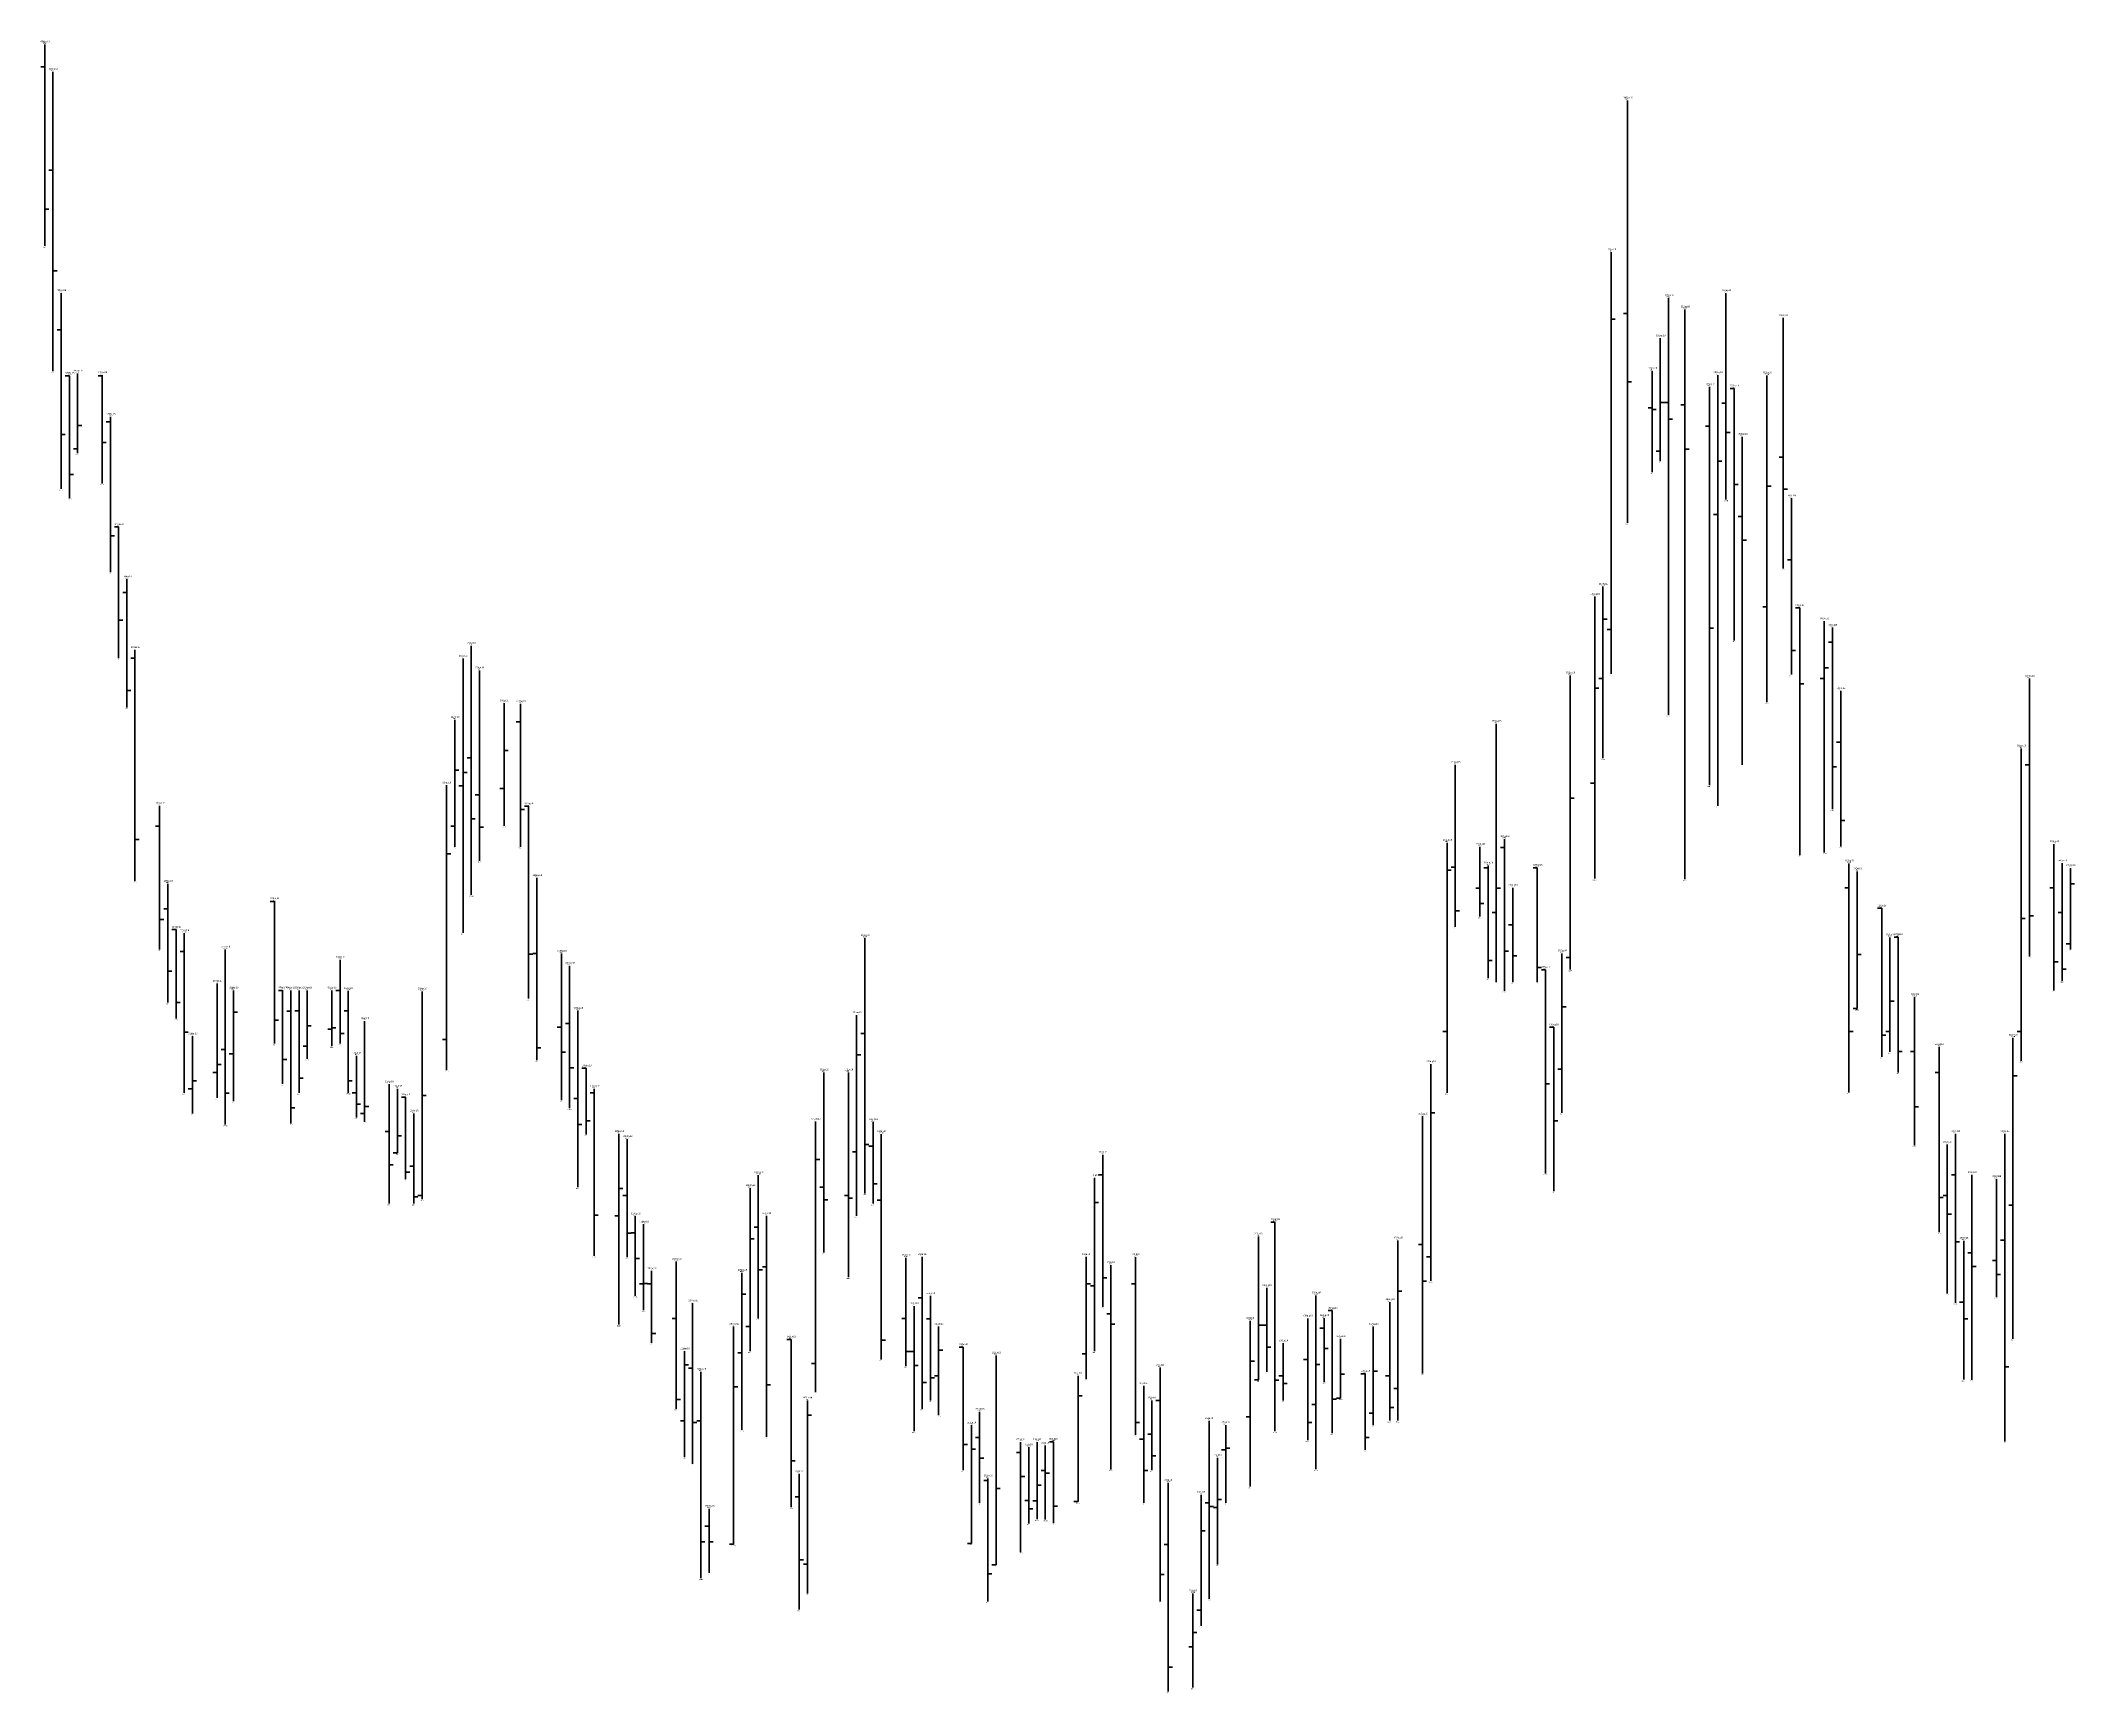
# Model space of a CAD drawing. Header units: inches. Extents: x 0 to 30000, y -20 to 2443.
# Drawn here: x 15990.5 to 16238.6, y 564.3 to 765.8 of the extents above; entities that cross this region are included whole.
import ezdxf

# ---------------------------------------------------------------- set-up
doc = ezdxf.new("R2010")
doc.units = ezdxf.units.IN
doc.header["$MEASUREMENT"] = 0
for name, color, linetype in [('DATE', 7, 'Continuous'), ('Graph', 7, 'Continuous'), ('Rate', 7, 'Continuous')]:
    doc.layers.add(name, color=color, linetype=linetype)
doc.styles.get("Standard").update_dxf_attribs({"font": 'arial.ttf'})

msp = doc.modelspace()

# ---------------------------------------------------------------- linework, layer by layer
at = {"layer": 'Graph', "color": 1, "lineweight": 35}
for p, q in [((15991, 765.325), (15991, 740.75)), ((15991, 762.575), (15990.5, 762.575)), ((15992, 762), (15992, 725.5)), ((16184, 758.5), (16184, 707)), ((15992, 750), (15991.5, 750)), ((15991, 745.25), (15991.5, 745.25)), ((15992, 737.725), (15992.5, 737.725)), ((15993, 735), (15993, 711.15)), ((16189, 734.4), (16189, 683.6)), ((16196, 735), (16196, 709.825)), ((16184, 732.5), (16183.5, 732.5)), ((16191, 733.025), (16191, 663.55)), ((16203, 731.975), (16203, 701.45)), ((15993, 730.525), (15992.5, 730.525)), ((15994, 724.925), (15993.5, 724.925)), ((15994, 724.925), (15994, 710.025)), ((15998, 724.9), (15997.5, 724.9)), ((15998, 725), (15998, 711.8)), ((16187, 725.5), (16187, 713.175)), ((16184, 724.2), (16184.5, 724.2)), ((16194, 723.575), (16194, 675)), ((16197, 723.375), (16196.5, 723.375)), ((16197, 723.375), (16197, 692.65)), ((15999, 719.925), (15999, 701)), ((16187, 721), (16186.5, 721)), ((16187, 720.8), (16187.5, 720.8)), ((16189, 721.675), (16188.5, 721.675)), ((16189, 719.625), (16189.5, 719.625)), ((16191, 721.4), (16190.5, 721.4)), ((16196, 721.6), (16195.5, 721.6)), ((15993, 717.775), (15993.5, 717.775)), ((15999, 719.3), (15998.5, 719.3)), ((16194, 718.8), (16193.5, 718.8)), ((16196, 718), (16196.5, 718)), ((16198, 717.5), (16198, 677.5)), ((15998, 716.8), (15998.5, 716.8)), ((16191, 715.975), (16191.5, 715.975)), ((16203, 715), (16202.5, 715)), ((15994, 712.875), (15994.5, 712.875)), ((16197, 711.675), (16197.5, 711.675)), ((16203, 711.1), (16203.5, 711.1)), ((16204, 710), (16204, 688.5)), ((16198, 707.75), (16197.5, 707.75)), ((15999, 705.4), (15999.5, 705.4)), ((16000, 706.5), (15999.5, 706.5)), ((16000, 706.5), (16000, 690.5)), ((16198, 704.9), (16198.5, 704.9)), ((16204, 702.5), (16203.5, 702.5)), ((16001, 700.125), (16001, 684.5)), ((16001, 698.5), (16000.5, 698.5)), ((16000, 695.125), (16000.5, 695.125)), ((16205, 696.625), (16204.5, 696.625)), ((16205, 696.625), (16205, 666.5)), ((16194, 694.175), (16194.5, 694.175)), ((16209, 692.45), (16208.5, 692.45)), ((16209, 694.225), (16209, 672.1)), ((16002, 690.5), (16001.5, 690.5)), ((16002, 691.5), (16002, 663.325)), ((16043, 692), (16043, 661.625)), ((16204, 691.45), (16204.5, 691.45)), ((16044, 689), (16044, 665.775)), ((16205, 687.375), (16205.5, 687.375)), ((16233, 688), (16233, 654.125)), ((16001, 686.55), (16001.5, 686.55)), ((16049, 684.925), (16049, 667.5)), ((16210, 686.5), (16210, 667.55)), ((16049, 682.75), (16048.5, 682.75)), ((16210, 680.275), (16209.5, 680.275)), ((16043, 678.35), (16042.5, 678.35)), ((16163, 677.5), (16163, 657.75)), ((16233, 677.5), (16232.5, 677.5)), ((16209, 677.25), (16209.5, 677.25)), ((16005, 672.5), (16005, 655)), ((16044, 673.85), (16043.5, 673.85)), ((16050, 672.45), (16049.5, 672.45)), ((16050, 672.45), (16050, 649)), ((16005, 670), (16004.5, 670)), ((16043, 670.925), (16043.5, 670.925)), ((16049, 672.05), (16049.5, 672.05)), ((16210, 670.7), (16210.5, 670.7)), ((16002, 668.4), (16002.5, 668.4)), ((16044, 669.875), (16044.5, 669.875)), ((16166, 667.5), (16166, 659)), ((16169, 668.45), (16169, 649.95)), ((16236, 667.825), (16236, 650)), ((16163, 665), (16162.5, 665)), ((16167, 664.95), (16166.5, 664.95)), ((16167, 665.225), (16167, 651.5)), ((16169, 667.4), (16168.5, 667.4)), ((16173, 664.95), (16172.5, 664.95)), ((16173, 664.95), (16173, 651)), ((16211, 665.475), (16211, 637.55)), ((16237, 665.5), (16237, 651.15)), ((16006, 663), (16006, 648.5)), ((16051, 663.7), (16051, 641.5)), ((16166, 662.475), (16165.5, 662.475)), ((16170, 662.5), (16170, 651)), ((16211, 662.5), (16210.5, 662.5)), ((16236, 662.5), (16235.5, 662.5)), ((16019, 660.85), (16018.5, 660.85)), ((16019, 660.875), (16019, 643.5)), ((16166, 660.6), (16166.5, 660.6)), ((16215, 660), (16214.5, 660)), ((16215, 660), (16215, 641.9)), ((16005, 658.65), (16005.5, 658.65)), ((16006, 659.95), (16005.5, 659.95)), ((16163, 659.675), (16163.5, 659.675)), ((16170, 658), (16169.5, 658)), ((16233, 659.075), (16233.5, 659.075)), ((16237, 659.5), (16236.5, 659.5)), ((16007, 657.4), (16006.5, 657.4)), ((16007, 657.4), (16007, 646.55)), ((16008, 656.975), (16008, 637.5)), ((16091, 656.375), (16091, 625.25)), ((16217, 656.5), (16216.5, 656.5)), ((16217, 656.5), (16217, 640)), ((16008, 654.75), (16007.5, 654.75)), ((16013, 654.975), (16013, 633.625)), ((16027, 653.725), (16027, 643.5)), ((16050, 654.4), (16050.5, 654.4)), ((16051, 654.5), (16050.5, 654.5)), ((16054, 654.475), (16054, 636.625)), ((16055, 653), (16055, 635.625)), ((16167, 653.625), (16167.5, 653.625)), ((16169, 654.775), (16169.5, 654.775)), ((16170, 654.2), (16170.5, 654.2)), ((16173, 652.775), (16173.5, 652.775)), ((16236, 653.475), (16236.5, 653.475)), ((16237, 652.575), (16237.5, 652.575)), ((16006, 652.35), (16006.5, 652.35)), ((16174, 652.5), (16173.5, 652.5)), ((16174, 652.5), (16174, 627.675)), ((16007, 648.5), (16007.5, 648.5)), ((16020, 650), (16019.5, 650)), ((16020, 650.025), (16020, 638.6)), ((16021, 650), (16021, 633.775)), ((16022, 650), (16022, 637.5)), ((16027, 649.975), (16026.5, 649.975)), ((16028, 649.925), (16028, 637.525)), ((16219, 649.175), (16219, 631.1)), ((16019, 646.375), (16019.5, 646.375)), ((16021, 647.45), (16020.5, 647.45)), ((16022, 647.5), (16021.5, 647.5)), ((16028, 647.5), (16027.5, 647.5)), ((16054, 645.5), (16053.5, 645.5)), ((16055, 645.975), (16054.5, 645.975)), ((16056, 647.525), (16056, 626)), ((16175, 645.5), (16174.5, 645.5)), ((16175, 645.5), (16175, 625.5)), ((16008, 644.9), (16008.5, 644.9)), ((16013, 642.775), (16012.5, 642.775)), ((16027, 644.725), (16027.5, 644.725)), ((16051, 643), (16051.5, 643)), ((16091, 644.75), (16090.5, 644.75)), ((16211, 645), (16211.5, 645)), ((16215, 644.525), (16215.5, 644.525)), ((16222, 643.1), (16222, 620.525)), ((16020, 641.575), (16020.5, 641.575)), ((16029, 642.025), (16029, 634.5)), ((16054, 642.45), (16054.5, 642.45)), ((16055, 640.55), (16055.5, 640.55)), ((16057, 640.5), (16056.5, 640.5)), ((16057, 640.5), (16057, 632.425)), ((16217, 642.55), (16217.5, 642.55)), ((16219, 642.55), (16218.5, 642.55)), ((16022, 639.3), (16022.5, 639.3)), ((16028, 638.975), (16028.5, 638.975)), ((16033, 638.55), (16033, 624)), ((16058, 638), (16058, 617.65)), ((16086, 640), (16086, 618.05)), ((16089, 640), (16089, 615.025)), ((16174, 638.6), (16174.5, 638.6)), ((16222, 640), (16221.5, 640)), ((16013, 637.475), (16013.5, 637.475)), ((16021, 635.675), (16021.5, 635.675)), ((16029, 637.5), (16028.5, 637.5)), ((16029, 636.125), (16029.5, 636.125)), ((16035, 636.975), (16034.5, 636.975)), ((16035, 636.975), (16035, 627)), ((16056, 636.825), (16055.5, 636.825)), ((16058, 637.5), (16057.5, 637.5)), ((16219, 635.8), (16219.5, 635.8)), ((16033, 632.775), (16032.5, 632.775)), ((16036, 635), (16036, 624)), ((16056, 633.625), (16056.5, 633.625)), ((16057, 634.075), (16057.5, 634.075)), ((16092, 633.95), (16092, 624)), ((16159, 634.65), (16159, 603.3)), ((16175, 634.075), (16175.5, 634.075)), ((16062, 631.875), (16062, 617.475)), ((16091, 631.225), (16091.5, 631.225)), ((16092, 631), (16091.5, 631)), ((16093, 632.475), (16093, 605)), ((16223, 631.2), (16223, 613.05)), ((16224, 632.5), (16224, 611.9)), ((16230, 632.5), (16230, 595)), ((16033, 628.725), (16033.5, 628.725)), ((16035, 627.825), (16035.5, 627.825)), ((16036, 628.575), (16035.5, 628.575)), ((16120, 629.95), (16120, 611.4)), ((16078, 627.475), (16078, 610)), ((16086, 626), (16085.5, 626)), ((16092, 626.425), (16092.5, 626.425)), ((16120, 627.5), (16119.5, 627.5)), ((16224, 627.5), (16223.5, 627.5)), ((16226, 627.5), (16226, 602.5)), ((16229, 627), (16229, 612.6)), ((16036, 624.825), (16036.5, 624.825)), ((16062, 625), (16061.5, 625)), ((16086, 624.475), (16086.5, 624.475)), ((16089, 625), (16088.5, 625)), ((16089, 624.675), (16089.5, 624.675)), ((16093, 624.4), (16092.5, 624.4)), ((16222, 624.75), (16222.5, 624.75)), ((16223, 625), (16222.5, 625)), ((16058, 622.575), (16058.5, 622.575)), ((16062, 620.4), (16062.5, 620.4)), ((16063, 620.45), (16062.5, 620.45)), ((16063, 622.45), (16063, 612.775)), ((16078, 621.125), (16077.5, 621.125)), ((16079, 622.5), (16079, 595.575)), ((16141, 621.75), (16140.5, 621.75)), ((16141, 621.75), (16141, 596.275)), ((16223, 622.7), (16223.5, 622.7)), ((16159, 619), (16158.5, 619)), ((16224, 619.35), (16224.5, 619.35)), ((16225, 619.475), (16225, 602.55)), ((16226, 618), (16225.5, 618)), ((16230, 619.55), (16229.5, 619.55)), ((16063, 617.3), (16063.5, 617.3)), ((16065, 615.8), (16065, 607.025)), ((16068, 616.925), (16068, 599)), ((16078, 615.925), (16078.5, 615.925)), ((16079, 616.275), (16078.5, 616.275)), ((16096, 617.4), (16096, 604.2)), ((16098, 617.5), (16098, 599)), ((16121, 616.5), (16121, 591.6)), ((16124, 617.475), (16124, 595.825)), ((16226, 616.325), (16226.5, 616.325)), ((16229, 617.075), (16228.5, 617.075)), ((16229, 615.375), (16229.5, 615.375)), ((16065, 614.2), (16064.5, 614.2)), ((16120, 614.95), (16120.5, 614.95)), ((16124, 614.2), (16123.5, 614.2)), ((16140, 613.725), (16140, 603.5)), ((16159, 614.55), (16159.5, 614.55)), ((16070, 611.85), (16070, 592.275)), ((16097, 611.5), (16097, 596.25)), ((16098, 612.5), (16097.5, 612.5)), ((16099, 612.75), (16099, 600)), ((16121, 610.55), (16120.5, 610.55)), ((16148, 610.95), (16147.5, 610.95)), ((16148, 610.95), (16148, 596)), ((16155, 612), (16155, 597.55)), ((16225, 612), (16224.5, 612)), ((16065, 608.175), (16065.5, 608.175)), ((16068, 610), (16067.5, 610)), ((16096, 610), (16095.5, 610)), ((16099, 609.95), (16098.5, 609.95)), ((16121, 609.3), (16121.5, 609.3)), ((16140, 609.175), (16139.5, 609.175)), ((16145, 610), (16145, 595.15)), ((16147, 608.8), (16146.5, 608.8)), ((16147, 610.05), (16147, 602.25)), ((16225, 609.95), (16225.5, 609.95)), ((16082, 607.45), (16081.5, 607.45)), ((16082, 607.45), (16082, 586.975)), ((16093, 607.35), (16093.5, 607.35)), ((16096, 605.975), (16096.5, 605.975)), ((16097, 605.975), (16096.5, 605.975)), ((16103, 606.5), (16102.5, 606.5)), ((16103, 606.5), (16103, 591.5)), ((16140, 606.5), (16140.5, 606.5)), ((16142, 606.975), (16142, 600)), ((16147, 606.35), (16147.5, 606.35)), ((16070, 603.925), (16069.5, 603.925)), ((16071, 603.5), (16071, 578.325)), ((16097, 604.275), (16097.5, 604.275)), ((16127, 604), (16127, 575.5)), ((16142, 603), (16141.5, 603)), ((16145, 605), (16144.5, 605)), ((16152, 603.25), (16151.5, 603.25)), ((16152, 603.275), (16152, 594)), ((16155, 603), (16154.5, 603)), ((16230, 604.1), (16230.5, 604.1)), ((16079, 601.925), (16079.5, 601.925)), ((16098, 602.2), (16098.5, 602.2)), ((16099, 602.775), (16099.5, 602.775)), ((16125, 601.775), (16125, 587.5)), ((16141, 602.475), (16141.5, 602.475)), ((16142, 602.05), (16142.5, 602.05)), ((16068, 600.1), (16068.5, 600.1)), ((16105, 598.625), (16105, 587.5)), ((16126, 600), (16126, 591.5)), ((16127, 600), (16126.5, 600)), ((16148, 600.15), (16148.5, 600.15)), ((16155, 599.15), (16155.5, 599.15)), ((16070, 597.325), (16070.5, 597.325)), ((16071, 597.5), (16070.5, 597.5)), ((16105, 595.5), (16104.5, 595.5)), ((16124, 597.3), (16124.5, 597.3)), ((16126, 595.875), (16125.5, 595.875)), ((16133, 597.5), (16133, 575.825)), ((16145, 597.3), (16145.5, 597.3)), ((16152, 595.5), (16152.5, 595.5)), ((16103, 594.625), (16103.5, 594.625)), ((16110, 593.65), (16109.5, 593.65)), ((16110, 594.925), (16110, 581.525)), ((16111, 594.3), (16111, 585)), ((16113, 594.5), (16113, 585.475)), ((16114, 594.975), (16113.5, 594.975)), ((16114, 594.975), (16114, 585.05)), ((16125, 595.275), (16124.5, 595.275)), ((16126, 593.25), (16126.5, 593.25)), ((16082, 592.625), (16082.5, 592.625)), ((16083, 591.05), (16083, 574.5)), ((16105, 592.95), (16105.5, 592.95)), ((16106, 590.5), (16106, 575.5)), ((16110, 590.75), (16110.5, 590.75)), ((16113, 591.45), (16112.5, 591.45)), ((16113, 591.15), (16113.5, 591.15)), ((16125, 591.45), (16125.5, 591.45)), ((16083, 588.25), (16082.5, 588.25)), ((16106, 590.25), (16105.5, 590.25)), ((16128, 589.975), (16128, 564.5)), ((16072, 586.8), (16072, 579)), ((16111, 587.8), (16110.5, 587.8)), ((16111, 586.775), (16111.5, 586.775)), ((16114, 587.125), (16114.5, 587.125)), ((16133, 587.5), (16132.5, 587.5)), ((16133, 587.075), (16133.5, 587.075)), ((16072, 584.675), (16071.5, 584.675)), ((16071, 582.75), (16071.5, 582.75)), ((16072, 582.75), (16072.5, 582.75)), ((16083, 580.575), (16083.5, 580.575)), ((16128, 582.45), (16127.5, 582.45)), ((16106, 578.875), (16106.5, 578.875)), ((16127, 578.8), (16127.5, 578.8)), ((16128, 567.475), (16128.5, 567.475))]:
    msp.add_line(p, q, dxfattribs=at)
at = {"layer": 'Graph', "color": 3, "lineweight": 35}
for p, q in [((16182, 740), (16182, 688.6)), ((16182, 731.825), (16182.5, 731.825)), ((16188, 729.5), (16188, 714.525)), ((15995, 725.2), (15995, 715.5)), ((16195, 725), (16195, 672.5)), ((16201, 724.975), (16201, 685.15)), ((16188, 721.675), (16188.5, 721.675)), ((15995, 718.85), (15995.5, 718.85)), ((15995, 716), (15994.5, 716)), ((16188, 715.75), (16187.5, 715.75)), ((16195, 714.525), (16195.5, 714.525)), ((16201, 711.45), (16201.5, 711.45)), ((16195, 708), (16194.5, 708)), ((16180, 698), (16180, 663.625)), ((16181, 699.225), (16181, 678.325)), ((16181, 695.25), (16181.5, 695.25)), ((16201, 696.75), (16200.5, 696.75)), ((16208, 695), (16208, 666.825)), ((16182, 694), (16181.5, 694)), ((16042, 690.45), (16042, 657)), ((16177, 688.4), (16177, 652.525)), ((16181, 688), (16180.5, 688)), ((16208, 688), (16207.5, 688)), ((16208, 689.3), (16208.5, 689.3)), ((16047, 685), (16047, 670.075)), ((16180, 686.85), (16180.5, 686.85)), ((16041, 683), (16041, 667.5)), ((16168, 682.5), (16168, 651)), ((16047, 679.25), (16047.5, 679.25)), ((16232, 679.5), (16232, 641.425)), ((16040, 675), (16040, 640.275)), ((16041, 676.825), (16041.5, 676.825)), ((16042, 674.95), (16041.5, 674.95)), ((16042, 676.575), (16042.5, 676.575)), ((16180, 675.275), (16179.5, 675.275)), ((16047, 674.6), (16046.5, 674.6)), ((16177, 673.45), (16177.5, 673.45)), ((16041, 670), (16040.5, 670)), ((16162, 668), (16162, 637.5)), ((16040, 666.65), (16040.5, 666.65)), ((16162, 664.65), (16162.5, 664.65)), ((16168, 662.45), (16168.5, 662.45)), ((16212, 664.5), (16212, 647.775)), ((16238, 664.9), (16238, 655)), ((16238, 663), (16238.5, 663)), ((16168, 659.5), (16167.5, 659.5)), ((16232, 658.775), (16232.5, 658.775)), ((16216, 656.45), (16216, 642.5)), ((16238, 655.675), (16237.5, 655.675)), ((16176, 654.5), (16176, 635.05)), ((16177, 654), (16176.5, 654)), ((16212, 654.375), (16212.5, 654.375)), ((16012, 650.825), (16012, 636.9)), ((16014, 650), (16014, 636.5)), ((16023, 650), (16023, 641.65)), ((16026, 650), (16026, 643.225)), ((16037, 649.875), (16037, 624.55)), ((16176, 648), (16176.5, 648)), ((16212, 647.775), (16211.5, 647.775)), ((16216, 648.675), (16216.5, 648.675)), ((16014, 647.325), (16014.5, 647.325)), ((16023, 645.675), (16023.5, 645.675)), ((16026, 645.275), (16025.5, 645.275)), ((16026, 645.45), (16026.5, 645.45)), ((16030, 646.25), (16030, 633.975)), ((16090, 646.975), (16090, 622.5)), ((16009, 644.4), (16009, 635)), ((16023, 643.2), (16022.5, 643.2)), ((16040, 644), (16039.5, 644)), ((16162, 644.975), (16161.5, 644.975)), ((16216, 645), (16215.5, 645)), ((16231, 644.225), (16231, 607.5)), ((16232, 645), (16231.5, 645)), ((16012, 640.95), (16012.5, 640.95)), ((16014, 642.25), (16013.5, 642.25)), ((16090, 642.15), (16090.5, 642.15)), ((16160, 641), (16160, 614.575)), ((16176, 640.375), (16175.5, 640.375)), ((16009, 638), (16008.5, 638)), ((16009, 638.95), (16009.5, 638.95)), ((16012, 640), (16011.5, 640)), ((16034, 638), (16034, 630.175)), ((16231, 639.575), (16231.5, 639.575)), ((16030, 635.85), (16030.5, 635.85)), ((16037, 637.2), (16037.5, 637.2)), ((16030, 635), (16029.5, 635)), ((16085, 634), (16085, 601.025)), ((16160, 635.075), (16160.5, 635.075)), ((16034, 632.25), (16034.5, 632.25)), ((16061, 632.5), (16061, 609.25)), ((16090, 630.3), (16089.5, 630.3)), ((16034, 630.175), (16033.5, 630.175)), ((16085, 629.375), (16085.5, 629.375)), ((16061, 625.825), (16061.5, 625.825)), ((16077, 625.9), (16077, 606)), ((16119, 627.1), (16119, 606)), ((16037, 625), (16036.5, 625)), ((16119, 624.125), (16119.5, 624.125)), ((16231, 623.8), (16230.5, 623.8)), ((16061, 622.5), (16060.5, 622.5)), ((16064, 621.475), (16064, 611.025)), ((16077, 619.725), (16077.5, 619.725)), ((16139, 620), (16139, 602.5)), ((16156, 619.5), (16156, 597.55)), ((16076, 615.575), (16076, 596.425)), ((16118, 617.5), (16118, 602.6)), ((16160, 617.5), (16159.5, 617.5)), ((16064, 614.2), (16063.5, 614.2)), ((16064, 614.275), (16064.5, 614.275)), ((16076, 612.95), (16076.5, 612.95)), ((16118, 614.2), (16118.5, 614.2)), ((16119, 613.975), (16118.5, 613.975)), ((16156, 613.325), (16156.5, 613.325)), ((16146, 612.8), (16146, 591.625)), ((16075, 609), (16075, 582.425)), ((16077, 609), (16076.5, 609)), ((16100, 609), (16100, 598.225)), ((16138, 609.725), (16138, 589.5)), ((16139, 609.175), (16139.5, 609.175)), ((16153, 609), (16153, 597)), ((16069, 606), (16069, 593.1)), ((16076, 605.8), (16075.5, 605.8)), ((16100, 606.125), (16100.5, 606.125)), ((16107, 605.5), (16107, 579.975)), ((16118, 605.675), (16117.5, 605.675)), ((16149, 607.5), (16149, 600.275)), ((16069, 604.325), (16069.5, 604.325)), ((16085, 604.5), (16084.5, 604.5)), ((16100, 603), (16099.5, 603)), ((16117, 603), (16117, 587.675)), ((16138, 604.775), (16138.5, 604.775)), ((16146, 604.4), (16146.5, 604.4)), ((16149, 603.225), (16149.5, 603.225)), ((16153, 603.575), (16153.5, 603.575)), ((16075, 601.65), (16075.5, 601.65)), ((16117, 600.575), (16117.5, 600.575)), ((16139, 602.5), (16138.5, 602.5)), ((16156, 601.45), (16155.5, 601.45)), ((16084, 600), (16084, 576.475)), ((16084, 598.2), (16084.5, 598.2)), ((16138, 598), (16137.5, 598)), ((16146, 599.5), (16145.5, 599.5)), ((16149, 600.275), (16148.5, 600.275)), ((16153, 598.45), (16152.5, 598.45)), ((16069, 597.5), (16068.5, 597.5)), ((16104, 596.975), (16104, 582.575)), ((16135, 597), (16135, 587.5)), ((16104, 594.075), (16104.5, 594.075)), ((16112, 594.925), (16112, 585.525)), ((16134, 593), (16134, 580)), ((16135, 594), (16134.5, 594)), ((16135, 594.2), (16135.5, 594.2)), ((16107, 589.25), (16107.5, 589.25)), ((16112, 589.675), (16112.5, 589.675)), ((16132, 588.5), (16132, 572.525)), ((16112, 587.775), (16111.5, 587.775)), ((16117, 587.675), (16116.5, 587.675)), ((16134, 586.95), (16133.5, 586.95)), ((16134, 587.925), (16134.5, 587.925)), ((16132, 584.125), (16132.5, 584.125)), ((16075, 582.5), (16074.5, 582.5)), ((16104, 582.575), (16103.5, 582.575)), ((16084, 580.05), (16083.5, 580.05)), ((16107, 579.975), (16106.5, 579.975)), ((16131, 576.475), (16131, 565)), ((16132, 574.45), (16131.5, 574.45)), ((16131, 571.7), (16131.5, 571.7)), ((16131, 569.975), (16130.5, 569.975))]:
    msp.add_line(p, q, dxfattribs=at)

# ---------------------------------------------------------------- texts
at = {"layer": 'DATE'}
for s, p in [('05Mar18', (15990.5, 765.575)), ('06Mar18', (15991.5, 762.25)), ('14Sep18', (16183.5, 758.75)), ('12Sep18', (16181.5, 740.25)), ('07Mar18', (15992.5, 735.25)), ('19Sep18', (16188.5, 734.65)), ('26Sep18', (16195.5, 735.25)), ('21Sep18', (16190.5, 733.275)), ('03Oct18', (16202.5, 732.225)), ('18Sep18', (16187.5, 729.75)), ('08Mar18', (15993.5, 725.175)), ('09Mar18', (15994.5, 725.45)), ('12Mar18', (15997.5, 725.25)), ('17Sep18', (16186.5, 725.75)), ('25Sep18', (16194.5, 725.25)), ('01Oct18', (16200.5, 725.225)), ('24Sep18', (16193.5, 723.825)), ('27Sep18', (16196.5, 723.625)), ('13Mar18', (15998.5, 720.175)), ('28Sep18', (16197.5, 717.75)), ('04Oct18', (16203.5, 710.25)), ('14Mar18', (15999.5, 706.75)), ('15Mar18', (16000.5, 700.375)), ('11Sep18', (16180.5, 699.475)), ('10Sep18', (16179.5, 698.25)), ('05Oct18', (16204.5, 696.875)), ('08Oct18', (16207.5, 695.25)), ('26Apr18', (16042.5, 692.25)), ('09Oct18', (16208.5, 694.475)), ('16Mar18', (16001.5, 691.75)), ('25Apr18', (16041.5, 690.7)), ('27Apr18', (16043.5, 689.25)), ('07Sep18', (16176.5, 688.65)), ('02Nov18', (16232.5, 688.25)), ('30Apr18', (16046.5, 685.25)), ('02May18', (16048.5, 685.175)), ('10Oct18', (16209.5, 686.75)), ('24Apr18', (16040.5, 683.25)), ('29Aug18', (16167.5, 682.75)), ('01Nov18', (16231.5, 679.75)), ('24Aug18', (16162.5, 677.75)), ('23Apr18', (16039.5, 675.25)), ('19Mar18', (16004.5, 672.75)), ('03May18', (16049.5, 672.7)), ('23Aug18', (16161.5, 668.25)), ('27Aug18', (16165.5, 667.75)), ('30Aug18', (16168.5, 668.7)), ('05Nov18', (16235.5, 668.075)), ('28Aug18', (16166.5, 665.475)), ('03Sep18', (16172.5, 665.2)), ('11Oct18', (16210.5, 665.725)), ('12Oct18', (16211.5, 664.75)), ('06Nov18', (16236.5, 665.75)), ('07Nov18', (16237.5, 665.15)), ('20Mar18', (16005.5, 663.25)), ('04May18', (16050.5, 663.95)), ('31Aug18', (16169.5, 662.75)), ('02Apr18', (16018.5, 661.125)), ('15Oct18', (16214.5, 660.25)), ('21Mar18', (16006.5, 657.65)), ('22Mar18', (16007.5, 657.225)), ('27Mar18', (16012.5, 655.225)), ('13Jun18', (16090.5, 656.625)), ('16Oct18', (16215.5, 656.7)), ('17Oct18', (16216.5, 656.75)), ('10Apr18', (16026.5, 653.975)), ('07May18', (16053.5, 654.725)), ('08May18', (16054.5, 653.25)), ('04Sep18', (16173.5, 652.75)), ('06Sep18', (16175.5, 654.75)), ('26Mar18', (16011.5, 651.075)), ('28Mar18', (16013.5, 650.25)), ('03Apr18', (16019.5, 650.275)), ('04Apr18', (16020.5, 650.25)), ('05Apr18', (16021.5, 650.25)), ('06Apr18', (16022.5, 650.25)), ('09Apr18', (16025.5, 650.25)), ('11Apr18', (16027.5, 650.175)), ('20Apr18', (16036.5, 650.125)), ('09May18', (16055.5, 647.775)), ('19Oct18', (16218.5, 649.425)), ('13Apr18', (16029.5, 646.5)), ('12Jun18', (16089.5, 647.225)), ('05Sep18', (16174.5, 645.75)), ('23Mar18', (16008.5, 644.65)), ('22Oct18', (16221.5, 643.35)), ('31Oct18', (16230.5, 644.475)), ('12Apr18', (16028.5, 642.275)), ('10May18', (16056.5, 640.75)), ('08Jun18', (16085.5, 640.25)), ('11Jun18', (16088.5, 640.25)), ('21Aug18', (16159.5, 641.25)), ('16Apr18', (16032.5, 638.8)), ('17Apr18', (16033.5, 638.25)), ('11May18', (16057.5, 638.25)), ('18Apr18', (16034.5, 637.225)), ('19Apr18', (16035.5, 635.25)), ('14May18', (16060.5, 632.75)), ('07Jun18', (16084.5, 634.25)), ('14Jun18', (16091.5, 634.2)), ('15Jun18', (16092.5, 632.725)), ('20Aug18', (16158.5, 634.9)), ('24Oct18', (16223.5, 632.75)), ('30Oct18', (16229.5, 632.75)), ('15May18', (16061.5, 632.125)), ('12Jul18', (16119.5, 630.2)), ('23Oct18', (16222.5, 631.45)), ('31May18', (16077.5, 627.725)), ('26Oct18', (16225.5, 627.75)), ('30May18', (16076.5, 626.15)), ('11Jul18', (16118.5, 627.35)), ('29Oct18', (16228.5, 627.25)), ('16May18', (16062.5, 622.7)), ('01Jun18', (16078.5, 622.75)), ('17May18', (16063.5, 621.725)), ('31Jul18', (16138.5, 620.25)), ('02Aug18', (16140.5, 622)), ('18Jun18', (16095.5, 617.65)), ('20Jun18', (16097.5, 617.75)), ('10Jul18', (16117.5, 617.75)), ('16Jul18', (16123.5, 617.725)), ('17Aug18', (16155.5, 619.75)), ('25Oct18', (16224.5, 619.725)), ('18May18', (16064.5, 616.05)), ('21May18', (16067.5, 617.175)), ('29May18', (16075.5, 615.825)), ('13Jul18', (16120.5, 616.75)), ('21Jun18', (16098.5, 613)), ('01Aug18', (16139.5, 613.975)), ('07Aug18', (16145.5, 613.05)), ('23May18', (16069.5, 612.1)), ('19Jun18', (16096.5, 611.75)), ('06Aug18', (16144.5, 610.25)), ('08Aug18', (16146.5, 610.3)), ('09Aug18', (16147.5, 611.2)), ('16Aug18', (16154.5, 612.25)), ('28May18', (16074.5, 609.25)), ('04Jun18', (16081.5, 607.7)), ('22Jun18', (16099.5, 609.25)), ('30Jul18', (16137.5, 609.975)), ('10Aug18', (16148.5, 607.75)), ('14Aug18', (16152.5, 609.25)), ('22May18', (16068.5, 606.25)), ('25Jun18', (16102.5, 606.75)), ('29Jun18', (16106.5, 605.75)), ('03Aug18', (16141.5, 607.225)), ('24May18', (16070.5, 603.75)), ('09Jul18', (16116.5, 603.25)), ('19Jul18', (16126.5, 604.25)), ('13Aug18', (16151.5, 603.525)), ('06Jun18', (16083.5, 600.25)), ('17Jul18', (16124.5, 602.025)), ('18Jul18', (16125.5, 600.25)), ('27Jun18', (16104.5, 598.875)), ('25Jul18', (16132.5, 597.75)), ('26Jun18', (16103.5, 597.225)), ('27Jul18', (16134.5, 597.25)), ('02Jul18', (16109.5, 595.175)), ('03Jul18', (16110.5, 594.55)), ('04Jul18', (16111.5, 595.175)), ('05Jul18', (16112.5, 594.75)), ('06Jul18', (16113.5, 595.225)), ('26Jul18', (16133.5, 593.25)), ('05Jun18', (16082.5, 591.3)), ('28Jun18', (16105.5, 590.75)), ('20Jul18', (16127.5, 590.225)), ('24Jul18', (16131.5, 588.75)), ('25May18', (16071.5, 587.05)), ('23Jul18', (16130.5, 576.725))]:
    msp.add_text(s, height=0.2, dxfattribs=at).set_placement(p)
at = {"layer": 'Rate'}
for s, p in [('1530.65', (15990.75, 765.425)), ('1524', (15991.75, 762.1)), ('1517', (16183.75, 758.6)), ('1481.5', (15990.75, 740.55)), ('1480', (16181.75, 740.1)), ('1470', (15992.75, 735.1)), ('1468.8', (16188.75, 734.5)), ('1470', (16195.75, 735.1)), ('1466.05', (16190.75, 733.125)), ('1463.95', (16202.75, 732.075)), ('1459', (16187.75, 729.6)), ('1451', (15991.75, 725.3)), ('1449.85', (15993.75, 725.025)), ('1450.4', (15994.75, 725.3)), ('1450', (15997.75, 725.1)), ('1451', (16186.75, 725.6)), ('1450', (16194.75, 725.1)), ('1449.95', (16200.75, 725.075)), ('1447.15', (16193.75, 723.675)), ('1446.75', (16196.75, 723.475)), ('1439.85', (15998.75, 720.025)), ('1435', (16197.75, 717.6)), ('1431', (15994.75, 715.3)), ('1426.35', (16186.75, 712.975)), ('1429.05', (16187.75, 714.325)), ('1422.3', (15992.75, 710.95)), ('1420.05', (15993.75, 709.825)), ('1423.6', (15997.75, 711.6)), ('1419.65', (16195.75, 709.625)), ('1420', (16203.75, 710.1)), ('1413', (15999.75, 706.6)), ('1414', (16183.75, 706.8)), ('1402', (15998.75, 700.8)), ('1400.25', (16000.75, 700.225)), ('1402.9', (16202.75, 701.25)), ('1396', (16179.75, 698.1)), ('1398.45', (16180.75, 699.325)), ('1393.25', (16204.75, 696.725)), ('1390', (16207.75, 695.1)), ('1385.3', (16196.75, 692.45)), ('1388.45', (16208.75, 694.325)), ('1381', (15999.75, 690.3)), ('1383', (16001.75, 691.6)), ('1380.9', (16041.75, 690.55)), ('1384', (16042.75, 692.1)), ('1378', (16043.75, 689.1)), ('1376.8', (16176.75, 688.5)), ('1377.2', (16181.75, 688.4)), ('1377', (16203.75, 688.3)), ('1376', (16232.75, 688.1)), ('1370', (16046.75, 685.1)), ('1369.85', (16048.75, 685.025)), ('1370.3', (16200.75, 684.95)), ('1373', (16209.75, 686.6)), ('1369', (16000.75, 684.3)), ('1366', (16040.75, 683.1)), ('1365', (16167.75, 682.6)), ('1367.2', (16188.75, 683.4)), ('1355', (16162.75, 677.6)), ('1356.65', (16180.75, 678.125)), ('1355', (16197.75, 677.3)), ('1359', (16231.75, 679.6)), ('1350', (16039.75, 675.1)), ('1350', (16193.75, 674.8)), ('1345', (16004.75, 672.6)), ('1344.9', (16049.75, 672.55)), ('1345', (16194.75, 672.3)), ('1340.15', (16046.75, 669.875)), ('1344.2', (16208.75, 671.9)), ('1336', (16161.75, 668.1)), ('1335', (16165.75, 667.6)), ('1336.9', (16168.75, 668.55)), ('1335.1', (16209.75, 667.35)), ('1335.65', (16235.75, 667.925)), ('1335', (16040.75, 667.3)), ('1331.55', (16043.75, 665.575)), ('1335', (16048.75, 667.3)), ('1330.45', (16166.75, 665.325)), ('1329.9', (16172.75, 665.05)), ('1333', (16204.75, 666.3)), ('1333.65', (16207.75, 666.625)), ('1330.95', (16210.75, 665.575)), ('1331', (16236.75, 665.6)), ('1329.8', (16237.75, 665)), ('1326.65', (16001.75, 663.125)), ('1326', (16005.75, 663.1)), ('1327.4', (16050.75, 663.8)), ('1325', (16169.75, 662.6)), ('1327.25', (16179.75, 663.425)), ('1327.1', (16190.75, 663.35)), ('1329', (16211.75, 664.6)), ('1321.75', (16018.75, 660.975)), ('1323.25', (16042.75, 661.425)), ('1320', (16214.75, 660.1)), ('1314.8', (16006.75, 657.5)), ('1315.5', (16162.75, 657.55)), ('1318', (16165.75, 658.8)), ('1313.95', (16007.75, 657.075)), ('1309.95', (16012.75, 655.075)), ('1314', (16041.75, 656.8)), ('1312.75', (16090.75, 656.475)), ('1312.9', (16215.75, 656.55)), ('1313', (16216.75, 656.6)), ('1310', (16004.75, 654.8)), ('1307.45', (16026.75, 653.825)), ('1308.95', (16053.75, 654.575)), ('1306', (16054.75, 653.1)), ('1305', (16173.75, 652.6)), ('1309', (16175.75, 654.6)), ('1308.25', (16232.75, 653.925)), ('1310', (16237.75, 654.8)), ('1301.65', (16011.75, 650.925)), ('1300', (16013.75, 650.1)), ('1300.05', (16019.75, 650.125)), ('1300', (16020.75, 650.1)), ('1300', (16021.75, 650.1)), ('1300', (16022.75, 650.1)), ('1300', (16025.75, 650.1)), ('1299.85', (16027.75, 650.025)), ('1299.75', (16036.75, 649.975)), ('1303', (16166.75, 651.3)), ('1302', (16167.75, 650.8)), ('1302', (16169.75, 650.8)), ('1302', (16172.75, 650.8)), ('1305.05', (16176.75, 652.325)), ('1302.3', (16236.75, 650.95)), ('1297', (16005.75, 648.3)), ('1298', (16049.75, 648.8)), ('1295.05', (16055.75, 647.625)), ('1299.9', (16168.75, 649.75)), ('1295.55', (16211.75, 647.575)), ('1298.35', (16218.75, 649.275)), ('1300', (16235.75, 649.8)), ('1293.1', (16006.75, 646.35)), ('1292.5', (16029.75, 646.35)), ('1293.95', (16089.75, 647.075)), ('1291', (16174.75, 645.6)), ('1288.8', (16008.75, 644.5)), ('1287', (16018.75, 643.3)), ('1286.45', (16025.75, 643.025)), ('1287', (16026.75, 643.3)), ('1286.2', (16221.75, 643.2)), ('1288.45', (16230.75, 644.325)), ('1283.3', (16022.75, 641.45)), ('1284.05', (16028.75, 642.125)), ('1280.55', (16039.75, 640.075)), ('1283', (16050.75, 641.3)), ('1281', (16056.75, 640.6)), ('1280', (16085.75, 640.1)), ('1280', (16088.75, 640.1)), ('1282', (16159.75, 641.1)), ('1283.8', (16214.75, 641.7)), ('1285', (16215.75, 642.3)), ('1282.85', (16231.75, 641.225)), ('1277.2', (16019.75, 638.4)), ('1277.1', (16032.75, 638.65)), ('1276', (16033.75, 638.1)), ('1276', (16057.75, 638.1)), ('1280', (16216.75, 639.8)), ('1275', (16007.75, 637.3)), ('1273.8', (16011.75, 636.7)), ('1273', (16013.75, 636.3)), ('1275', (16021.75, 637.3)), ('1275.05', (16027.75, 637.325)), ('1273.95', (16034.75, 637.075)), ('1270', (16035.75, 635.1)), ('1273.25', (16053.75, 636.425)), ('1271.25', (16054.75, 635.425)), ('1275', (16161.75, 637.3)), ('1275.1', (16210.75, 637.35)), ('1270', (16008.75, 634.8)), ('1267.25', (16012.75, 633.425)), ('1267.55', (16020.75, 633.575)), ('1269', (16028.75, 634.3)), ('1267.95', (16029.75, 633.775)), ('1265', (16060.75, 632.6)), ('1268', (16084.75, 634.1)), ('1267.9', (16091.75, 634.05)), ('1264.95', (16092.75, 632.575)), ('1269.3', (16158.75, 634.75)), ('1270.1', (16175.75, 634.85)), ('1265', (16223.75, 632.6)), ('1265', (16229.75, 632.6)), ('1264.85', (16056.75, 632.225)), ('1263.75', (16061.75, 631.975)), ('1262.2', (16218.75, 630.9)), ('1262.4', (16222.75, 631.3)), ('1260.35', (16033.75, 629.975)), ('1259.9', (16119.75, 630.05)), ('1254', (16034.75, 626.8)), ('1252', (16055.75, 625.8)), ('1251.8', (16076.75, 626)), ('1254.95', (16077.75, 627.575)), ('1254.2', (16118.75, 627.2)), ('1255.35', (16173.75, 627.475)), ('1251', (16174.75, 625.3)), ('1255', (16225.75, 627.6)), ('1254', (16228.75, 627.1)), ('1248', (16032.75, 623.8)), ('1248', (16035.75, 623.8)), ('1249.1', (16036.75, 624.35)), ('1250.5', (16090.75, 625.05)), ('1248', (16091.75, 623.8)), ('1244.9', (16062.75, 622.55)), ('1242.95', (16063.75, 621.575)), ('1245', (16078.75, 622.6)), ('1245', (16089.75, 622.3)), ('1243.5', (16140.75, 621.85)), ('1241.05', (16221.75, 620.325)), ('1236.1', (16085.75, 617.85)), ('1240', (16138.75, 620.1)), ('1239', (16155.75, 619.6)), ('1238.95', (16224.75, 619.575)), ('1235.3', (16057.75, 617.45)), ('1234.95', (16061.75, 617.275)), ('1231.6', (16064.75, 615.9)), ('1233.85', (16067.75, 617.025)), ('1231.15', (16075.75, 615.675)), ('1234.8', (16095.75, 617.5)), ('1235', (16097.75, 617.6)), ('1235', (16117.75, 617.6)), ('1233', (16120.75, 616.6)), ('1234.95', (16123.75, 617.575)), ('1230.05', (16088.75, 614.825)), ('1225.5', (16098.75, 612.85)), ('1227.45', (16139.75, 613.825)), ('1225.6', (16145.75, 612.9)), ('1229.15', (16159.75, 614.375)), ('1226.1', (16222.75, 612.85)), ('1225.55', (16062.75, 612.575)), ('1222.05', (16063.75, 610.825)), ('1223.7', (16069.75, 611.95)), ('1223', (16096.75, 611.6)), ('1222.8', (16119.75, 611.2)), ('1221.9', (16147.75, 611.05)), ('1224', (16154.75, 612.1)), ('1223.8', (16223.75, 611.7)), ('1225.2', (16228.75, 612.4)), ('1218.5', (16060.75, 609.05)), ('1218', (16074.75, 609.1)), ('1220', (16077.75, 609.8)), ('1218', (16099.75, 609.1)), ('1219.45', (16137.75, 609.825)), ('1220', (16144.75, 610.1)), ('1220.1', (16146.75, 610.15)), ('1218', (16152.75, 609.1)), ('1214.05', (16064.75, 606.825)), ('1212', (16068.75, 606.1)), ('1212', (16076.75, 605.8)), ('1214.9', (16081.75, 607.55)), ('1213', (16102.75, 606.6)), ('1211', (16106.75, 605.6)), ('1212', (16118.75, 605.8)), ('1213.95', (16141.75, 607.075)), ('1215', (16148.75, 607.6)), ('1215', (16230.75, 607.3)), ('1207', (16070.75, 603.6)), ('1210', (16092.75, 604.8)), ('1208.4', (16095.75, 604)), ('1206', (16116.75, 603.1)), ('1208', (16126.75, 604.1)), ('1207', (16139.75, 603.3)), ('1206.55', (16151.75, 603.375)), ('1206.6', (16158.75, 603.1)), ('1202.05', (16084.75, 600.825)), ('1205.2', (16117.75, 602.4)), ('1203.55', (16124.75, 601.875)), ('1205', (16138.75, 602.3)), ('1204.5', (16146.75, 602.05)), ('1205.1', (16224.75, 602.35)), ('1205', (16225.75, 602.3)), ('1198', (16067.75, 598.8)), ('1200', (16083.75, 600.1)), ('1198', (16097.75, 598.8)), ('1200', (16098.75, 599.8)), ('1196.45', (16099.75, 598.025)), ('1197.25', (16104.75, 598.725)), ('1200', (16125.75, 600.1)), ('1200', (16141.75, 599.8)), ('1200.55', (16148.75, 600.075)), ('1192.85', (16075.75, 596.225)), ('1191.15', (16078.75, 595.375)), ('1192.5', (16096.75, 596.05)), ('1193.95', (16103.75, 597.075)), ('1191.65', (16123.75, 595.625)), ('1195', (16132.75, 597.6)), ('1194', (16134.75, 597.1)), ('1192.55', (16140.75, 596.075)), ('1192', (16147.75, 595.8)), ('1194', (16152.75, 596.8)), ('1195.1', (16154.75, 597.35)), ('1195.1', (16155.75, 597.35)), ('1186.2', (16068.75, 592.9)), ('1189.85', (16109.75, 595.025)), ('1188.6', (16110.75, 594.4)), ('1189.85', (16111.75, 595.025)), ('1189', (16112.75, 594.6)), ('1189.95', (16113.75, 595.075)), ('1186', (16133.75, 593.1)), ('1190.3', (16144.75, 594.95)), ('1188', (16151.75, 593.8)), ('1190', (16229.75, 594.8)), ('1184.55', (16069.75, 592.075)), ('1182.1', (16082.75, 591.15)), ('1183', (16102.75, 591.3)), ('1181', (16105.75, 590.6)), ('1183.2', (16120.75, 591.4)), ('1183', (16125.75, 591.3)), ('1183.25', (16145.75, 591.425)), ('1179.95', (16127.75, 590.075)), ('1177', (16131.75, 588.6)), ('1179', (16137.75, 589.3)), ('1173.6', (16071.75, 586.9)), ('1173.95', (16081.75, 586.775)), ('1175', (16104.75, 587.3)), ('1175.35', (16116.75, 587.475)), ('1175', (16124.75, 587.3)), ('1175', (16134.75, 587.3)), ('1170', (16110.75, 584.8)), ('1171.05', (16111.75, 585.325)), ('1170.95', (16112.75, 585.275)), ('1170.1', (16113.75, 584.85)), ('1164.85', (16074.75, 582.225)), ('1165.15', (16103.75, 582.375)), ('1163.05', (16109.75, 581.325)), ('1156.65', (16070.75, 578.125)), ('1158', (16071.75, 578.8)), ('1159.95', (16106.75, 579.775)), ('1160', (16133.75, 579.8)), ('1152.95', (16083.75, 576.275)), ('1152.95', (16130.75, 576.575)), ('1151.65', (16132.75, 575.625)), ('1149', (16082.75, 574.3)), ('1151', (16105.75, 575.3)), ('1151', (16126.75, 575.3)), ('1145.05', (16131.75, 572.325)), ('1129', (16127.75, 564.3)), ('1130', (16130.75, 564.8))]:
    msp.add_text(s, height=0.1, dxfattribs=at).set_placement(p)

doc.saveas('drawing.dxf')
